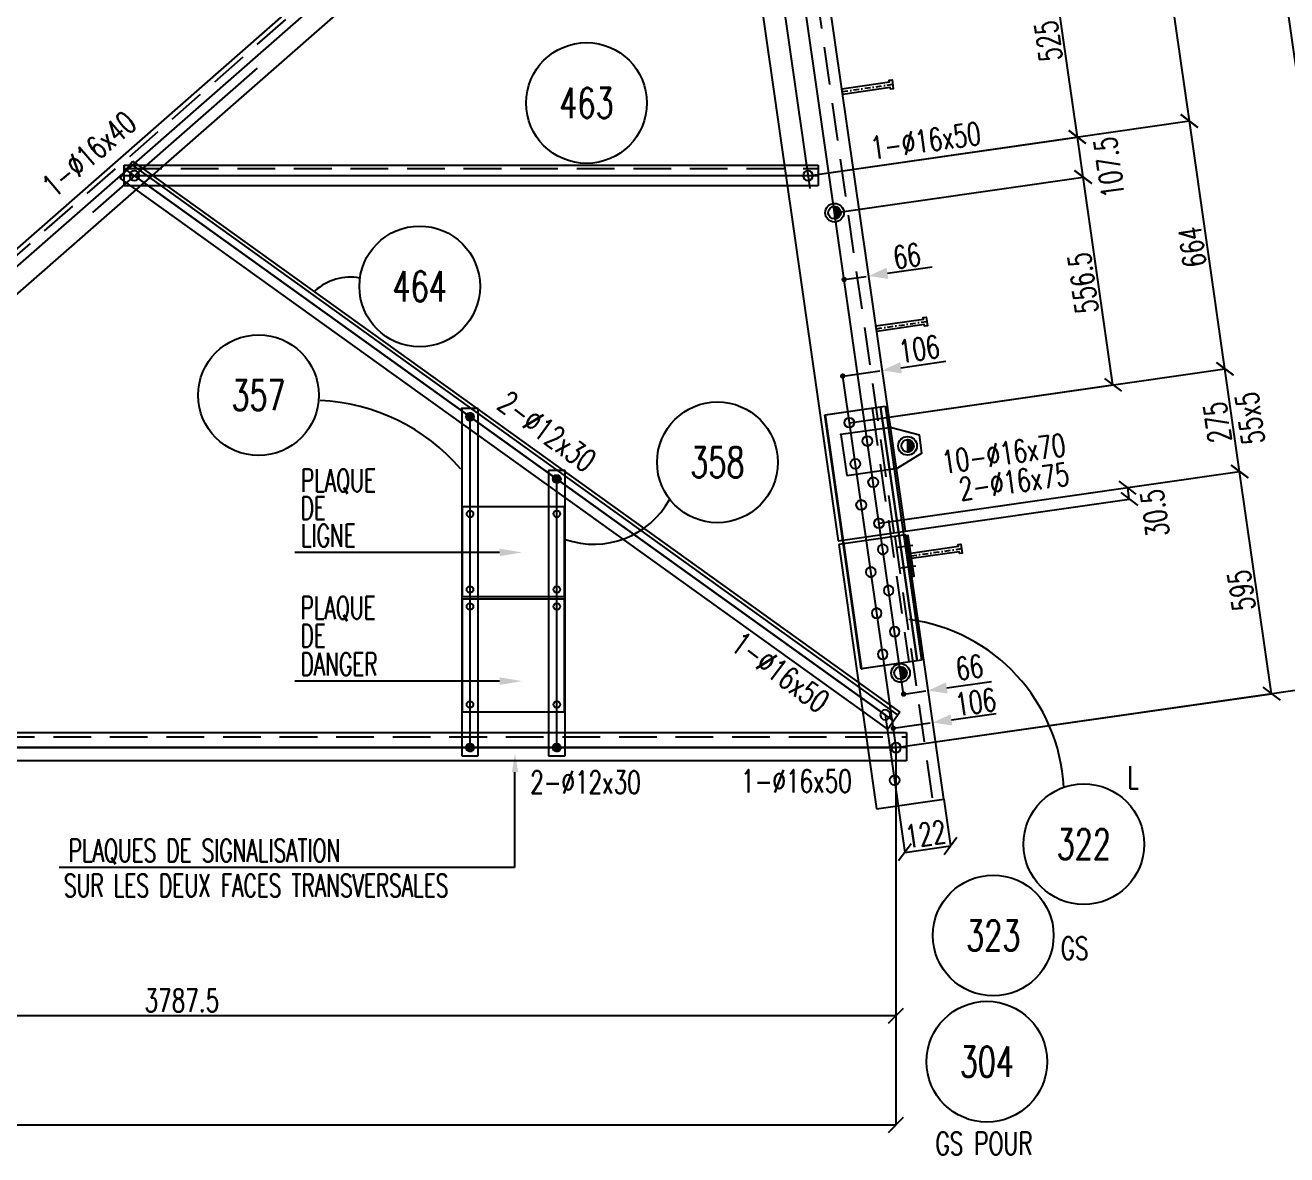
# Model space of a CAD drawing. Extents: x 142141 to 158361, y -163675 to -152195.
# Drawn here: x 151884 to 155230, y -161341 to -158348 of the extents above; entities that cross this region are included whole.
import ezdxf
from ezdxf.enums import TextEntityAlignment as Align

# ---------------------------------------------------------------- set-up
doc = ezdxf.new("R2010")
doc.units = 0
doc.header["$LTSCALE"] = 200
doc.header["$MEASUREMENT"] = 0
doc.linetypes.add('DASHDOT', pattern=[1, 0.5, -0.25, 0, -0.25])
doc.linetypes.add('DASHED', pattern=[0.75, 0.5, -0.25])
doc.layers.get('0').update_dxf_attribs({"linetype": 'CONTINUOUS'})
doc.layers.get('DEFPOINTS').update_dxf_attribs({"linetype": 'CONTINUOUS'})
for name, color, linetype in [('ASSI', 3, 'CONTINUOUS'), ('BOLLINI_1', 7, 'CONTINUOUS'), ('Echelon', 3, 'CONTINUOUS'), ('FORI', 2, 'CONTINUOUS'), ('LINEA_ANG', 2, 'CONTINUOUS'), ('LINEE_PIASTRA', 2, 'CONTINUOUS'), ('LINEE_PIASTRE', 2, 'CONTINUOUS'), ('LS', 7, 'CONTINUOUS'), ('MZ', 6, 'DASHDOT'), ('PIASTRE', 5, 'CONTINUOUS'), ('QT_MAL', 7, 'CONTINUOUS'), ('QT_MPR', 7, 'CONTINUOUS'), ('QT_MSP', 7, 'CONTINUOUS'), ('TESTI_A_P', 7, 'CONTINUOUS'), ('TRAT-Y', 7, 'DASHED')]:
    doc.layers.add(name, color=color, linetype=linetype)
doc.styles.add('QUOTE', font='ROMANS8.SHX', dxfattribs={"width": 0.7})
doc.styles.add('RQL', font='ROMANS8.SHX', dxfattribs={"width": 0.7})
doc.styles.add('RS', font='ROMANS8.shx', dxfattribs={"width": 0.7})
doc.styles.get("Standard").update_dxf_attribs({"font": 'ROMANS8.SHX', "width": 0.7})
doc.dimstyles.new('FRECCE1', dxfattribs={"dimtxt": 60, "dimasz": 6.6667, "dimexe": 0, "dimexo": 0, "dimgap": 1, "dimtad": 1, "dimzin": 0, "dimdsep": 46, "dimtxsty": 'RS', "dimblk1": 'QUOTP', "dimblk2": 'QUOTF', "dimsah": 1, "dimcen": 0, "dimclrd": 2, "dimclre": 2, "dimclrt": 7, "dimadec": 0, "dimazin": 0, "dimtfac": 1, "dimtix": 1, "dimtmove": 2, "dimatfit": 3, "dimldrblk": 'QUOTP', "dimfxl": 1, "dimtolj": 1, "dimtzin": 0, "dimarcsym": 0})
doc.dimstyles.new('TRATTO', dxfattribs={"dimscale": 0, "dimtxt": 60, "dimasz": 40, "dimexe": 0, "dimexo": 0, "dimgap": 10, "dimtad": 1, "dimrnd": 0.5, "dimdsep": 46, "dimtxsty": 'RS', "dimblk1": 'OBLIQUE', "dimblk2": 'OBLIQUE', "dimsah": 1, "dimcen": 0.09, "dimclrd": 2, "dimclre": 2, "dimclrt": 7, "dimadec": 0, "dimazin": 0, "dimtfac": 1, "dimtix": 1, "dimtmove": 2, "dimatfit": 3, "dimfxl": 1, "dimtolj": 1, "dimtzin": 0, "dimarcsym": 0})

# ---------------------------------------------------------------- blocks, each defined once
blk = doc.blocks.new('ASSE98')
blk.add_line((0, 0), (1, 0))
at = {"color": 7, "style": 'QUOTE', "width": 0.5, "flags": 1}
for tag, p in [('TI', (1.38308, 6.82731)), ('DI_S', (1.38308, 6.42178)), ('D_S', (1.38308, 6.02092)), ('E_S', (1.38308, 5.68065)), ('NFORI', (1.36454, 5.29792)), ('ALAR', (1.36349, 4.93246)), ('FAM', (1.3775, 4.54645)), ('ALA', (1.38308, 4.19257)), ('DISP2', (1.38308, 3.84971)), ('DISP1', (1.38308, 3.50686)), ('PINZAF', (1.38308, 3.164)), ('PINZAI', (1.38308, 2.82114)), ('TRP', (1.38308, 2.47829)), ('NP', (1.38308, 2.13543)), ('SV', (1.38308, 1.79257)), ('PESO', (1.38308, 1.44971)), ('QUA', (1.38308, 1.10686)), ('LUN', (1.38308, 0.764)), ('PROF', (1.38308, 0.42114)), ('POS', (1.38308, 0.07829))]:
    blk.add_attdef(tag, p, '', height=0.2, dxfattribs=at)
at = {"color": 7, "flags": 1}
for tag, p in [('LAV1', (3.07431, 6.82847)), ('LAV2', (3.07431, 6.49513)), ('LAV3', (3.07431, 6.1618)), ('LAV4', (3.07431, 5.82847)), ('LAV5', (3.07431, 5.49513)), ('LAV6', (3.07431, 5.1618)), ('LAV7', (3.07431, 4.82847)), ('LAV8', (3.07431, 4.49513)), ('LAV9', (3.07431, 4.1618)), ('LAV10', (3.07431, 3.82847))]:
    blk.add_attdef(tag, p, '', height=0.2, dxfattribs=at)
blk = doc.blocks.new('MRKR_98')
blk.add_point((0, 0))
at = {"color": 7, "style": 'QUOTE', "width": 0.5, "flags": 1}
for tag, p in [('TI', (3.73, 6.83)), ('AUX2', (3.71, 4.93)), ('NFORI', (3.72, 5.3)), ('DI_S', (3.73, 6.42)), ('D_S', (3.73, 6.02)), ('E_S', (3.73, 5.68)), ('AUX1', (3.73, 4.19)), ('FAM', (3.73, 4.55)), ('COMMESSA', (3.73, 3.85)), ('MD', (3.73, 3.51)), ('MP', (3.73, 3.16)), ('LARGHEZZA', (3.73, 2.82)), ('SPESSORE', (3.73, 2.48)), ('NP', (3.73, 2.14)), ('SV', (3.73, 1.79)), ('PESO', (3.73, 1.45)), ('QUA', (3.73, 1.11)), ('LUN', (3.73, 0.76)), ('PROF', (3.73, 0.42)), ('POS', (3.73, 0.08))]:
    blk.add_attdef(tag, p, '', height=0.2, dxfattribs=at)
at = {"color": 7, "flags": 1}
for tag, p in [('LAV1', (5.26, 6.88)), ('LAV2', (5.26, 6.55)), ('LAV3', (5.26, 6.21)), ('LAV4', (5.26, 5.88)), ('LAV5', (5.26, 5.55)), ('LAV6', (5.26, 5.21)), ('LAV7', (5.26, 4.88)), ('LAV8', (5.26, 4.55)), ('LAV9', (5.26, 4.21)), ('LAV10', (5.26, 3.88))]:
    blk.add_attdef(tag, p, '', height=0.2, dxfattribs=at)
blk = doc.blocks.new('P20')
at = {"color": 0}
for p, q in [((0, 0.98), (0.02, 1)), ((0, 0.94), (0.06, 1)), ((1, -0.01), (0, 0.99)), ((0, 0.89), (0.1, 0.99)), ((0, 0.85), (0.14, 0.99)), ((0, 0.8), (0.18, 0.98)), ((0, 0.76), (0.22, 0.98)), ((0, 0.71), (0.25, 0.97)), ((0, 0.67), (0.29, 0.96)), ((1, -0.05), (0, 0.95)), ((0, 0.62), (0.32, 0.95)), ((0, 0.58), (0.36, 0.93)), ((0, 0.53), (0.39, 0.92)), ((0, 0.49), (0.42, 0.91)), ((1, -0.09), (0, 0.9)), ((0, 0.44), (0.45, 0.89)), ((0, 0.4), (0.48, 0.88)), ((0.99, -0.13), (0, 0.86)), ((0, 0.35), (0.51, 0.86)), ((0, 0.31), (0.54, 0.84)), ((0, 0.26), (0.56, 0.83)), ((0.99, -0.17), (0, 0.81)), ((0, 0.22), (0.59, 0.81)), ((0, 0.17), (0.61, 0.79)), ((0.98, -0.21), (0, 0.77)), ((0, 0.13), (0.64, 0.77)), ((0, 0.08), (0.66, 0.75)), ((0, 0.04), (0.69, 0.73)), ((0.97, -0.25), (0, 0.72)), ((0, -0.01), (0.71, 0.7)), ((0.96, -0.28), (0, 0.68)), ((0, -0.05), (0.73, 0.68)), ((0, -0.1), (0.75, 0.66)), ((0.95, -0.32), (0, 0.63)), ((0, -0.14), (0.77, 0.63)), ((0, -0.19), (0.79, 0.61)), ((0.94, -0.35), (0, 0.59)), ((0, -0.23), (0.81, 0.58)), ((0, -0.28), (0.83, 0.56)), ((0.92, -0.38), (0, 0.54)), ((0, -0.32), (0.85, 0.53)), ((0.91, -0.41), (0, 0.5)), ((0, -0.36), (0.87, 0.5)), ((0, -0.41), (0.88, 0.47)), ((0.9, -0.44), (0, 0.45)), ((0, -0.45), (0.9, 0.44)), ((0.88, -0.47), (0, 0.41)), ((0, -0.5), (0.91, 0.41)), ((0, -0.54), (0.92, 0.38)), ((0.87, -0.5), (0, 0.36)), ((0, -0.59), (0.94, 0.35)), ((0.85, -0.53), (0, 0.32)), ((0, -0.63), (0.95, 0.31)), ((0, -0.68), (0.96, 0.28)), ((0.83, -0.56), (0, 0.27)), ((0, -0.72), (0.97, 0.25)), ((0.81, -0.58), (0, 0.23)), ((0, -0.77), (0.98, 0.21)), ((0.79, -0.61), (0, 0.18)), ((0, -0.81), (0.99, 0.17)), ((0.77, -0.63), (0, 0.14)), ((0, -0.86), (0.99, 0.13)), ((0.75, -0.66), (0, 0.09)), ((0, -0.9), (1, 0.09)), ((0.73, -0.68), (0, 0.05)), ((0, -0.95), (1, 0.05)), ((0.71, -0.7), (0, 0.01)), ((0, -0.99), (1, 0.01)), ((1, 0.04), (0.04, 1)), ((1, 0.09), (0.09, 1)), ((0.99, 0.14), (0.14, 0.99)), ((0.98, 0.19), (0.19, 0.98)), ((0.97, 0.25), (0.25, 0.97)), ((0.95, 0.31), (0.31, 0.95)), ((0.92, 0.38), (0.38, 0.92)), ((0.88, 0.47), (0.47, 0.88)), ((0.81, 0.59), (0.59, 0.81)), ((0.69, -0.73), (0, -0.04)), ((0.66, -0.75), (0, -0.08)), ((0.64, -0.77), (0, -0.13)), ((0.61, -0.79), (0, -0.17)), ((0.59, -0.81), (0, -0.22)), ((0.56, -0.83), (0, -0.26)), ((0.54, -0.84), (0, -0.31)), ((0.51, -0.86), (0, -0.35)), ((0.48, -0.88), (0, -0.4)), ((0.45, -0.89), (0, -0.44)), ((0.42, -0.91), (0, -0.49)), ((0.39, -0.92), (0, -0.53)), ((0.36, -0.93), (0, -0.58)), ((0.32, -0.95), (0, -0.62)), ((0.29, -0.96), (0, -0.67)), ((0.25, -0.97), (0, -0.71)), ((0.22, -0.98), (0, -0.76)), ((0.18, -0.98), (0, -0.8)), ((0.14, -0.99), (0, -0.85)), ((0.1, -0.99), (0, -0.89)), ((0.04, -1), (1, -0.04)), ((0.09, -1), (1, -0.09)), ((0.14, -0.99), (0.99, -0.14)), ((0.19, -0.98), (0.98, -0.19)), ((0.25, -0.97), (0.97, -0.25)), ((0.31, -0.95), (0.95, -0.31)), ((0.38, -0.92), (0.92, -0.38)), ((0.47, -0.88), (0.88, -0.47)), ((0.59, -0.81), (0.81, -0.59))]:
    blk.add_line(p, q, dxfattribs=at)
for radius in [1.5, 1]:
    blk.add_circle((0, 0), radius)
blk = doc.blocks.new('16')
blk.add_circle((0, 0), 1)
blk = doc.blocks.new('12')
at = {"color": 0}
for p, q in [((-1, 0.06), (-0.06, 1)), ((-1, 0.01), (-0.01, 1)), ((-1, -0.03), (0.03, 1)), ((-1, -0.07), (0.07, 1)), ((0.09, -1), (-1, 0.09)), ((0.05, -1), (-1, 0.05)), ((0, -1), (-1, 0)), ((-0.99, 0.16), (-0.16, 0.99)), ((-0.99, 0.11), (-0.11, 0.99)), ((-0.99, -0.11), (0.11, 0.99)), ((-0.99, -0.15), (0.15, 0.99)), ((0.17, -0.99), (-0.99, 0.17)), ((0.13, -0.99), (-0.99, 0.13)), ((-0.98, 0.22), (-0.22, 0.98)), ((-0.98, -0.19), (0.19, 0.98)), ((0.21, -0.98), (-0.98, 0.21)), ((-0.97, -0.23), (0.23, 0.97)), ((0.24, -0.97), (-0.97, 0.24)), ((-0.96, 0.28), (-0.28, 0.96)), ((-0.96, -0.27), (0.27, 0.96)), ((0.28, -0.96), (-0.96, 0.28)), ((-0.95, -0.3), (0.3, 0.95)), ((0.31, -0.95), (-0.95, 0.31)), ((-0.94, 0.34), (-0.34, 0.94)), ((-0.94, -0.33), (0.33, 0.94)), ((0.35, -0.94), (-0.94, 0.35)), ((-0.93, -0.37), (0.37, 0.93)), ((0.38, -0.93), (-0.93, 0.38)), ((-0.92, -0.4), (0.4, 0.92)), ((-0.91, 0.42), (-0.42, 0.91)), ((0.41, -0.91), (-0.91, 0.41)), ((-0.9, -0.43), (0.43, 0.9)), ((0.44, -0.9), (-0.9, 0.44)), ((-0.89, -0.46), (0.46, 0.89)), ((0.47, -0.88), (-0.88, 0.47)), ((-0.87, -0.49), (0.49, 0.87)), ((0.5, -0.87), (-0.87, 0.5)), ((-0.86, 0.52), (-0.52, 0.86)), ((-0.86, -0.52), (0.52, 0.86)), ((0.53, -0.85), (-0.85, 0.53)), ((-0.84, -0.54), (0.54, 0.84)), ((0.55, -0.83), (-0.83, 0.55)), ((-0.82, -0.57), (0.57, 0.82)), ((0.58, -0.81), (-0.81, 0.58)), ((-0.8, -0.6), (0.6, 0.8)), ((0.61, -0.79), (-0.79, 0.61)), ((-0.78, -0.62), (0.62, 0.78)), ((0.63, -0.78), (-0.78, 0.63)), ((-0.76, -0.65), (0.65, 0.76)), ((0.66, -0.75), (-0.75, 0.66)), ((-0.74, -0.67), (0.67, 0.74)), ((0.68, -0.73), (-0.73, 0.68)), ((-0.72, -0.69), (0.69, 0.72)), ((0.7, -0.71), (-0.71, 0.7)), ((-0.7, -0.72), (0.72, 0.7)), ((0.73, -0.69), (-0.69, 0.73)), ((0.75, -0.67), (-0.67, 0.75)), ((-0.67, -0.74), (0.74, 0.67)), ((-0.65, -0.76), (0.76, 0.65)), ((0.77, -0.64), (-0.64, 0.77)), ((-0.63, -0.78), (0.78, 0.63)), ((0.79, -0.62), (-0.62, 0.79)), ((-0.6, -0.8), (0.8, 0.6)), ((0.81, -0.59), (-0.59, 0.81)), ((-0.57, -0.82), (0.82, 0.57)), ((0.83, -0.56), (-0.56, 0.83)), ((-0.55, -0.84), (0.84, 0.55)), ((0.84, -0.54), (-0.54, 0.84)), ((-0.52, -0.85), (0.85, 0.52)), ((0.86, -0.51), (-0.51, 0.86)), ((-0.49, -0.87), (0.87, 0.49)), ((0.88, -0.48), (-0.48, 0.88)), ((-0.46, -0.89), (0.89, 0.46)), ((0.89, -0.45), (-0.45, 0.89)), ((-0.43, -0.9), (0.9, 0.43)), ((0.91, -0.42), (-0.42, 0.91)), ((-0.4, -0.92), (0.92, 0.4)), ((0.92, -0.39), (-0.39, 0.92)), ((-0.37, -0.93), (0.93, 0.37)), ((0.93, -0.36), (-0.36, 0.93)), ((-0.34, -0.94), (0.94, 0.34)), ((0.95, -0.33), (-0.33, 0.95)), ((-0.3, -0.95), (0.95, 0.3)), ((0.96, -0.29), (-0.29, 0.96)), ((-0.27, -0.96), (0.96, 0.27)), ((0.97, -0.26), (-0.26, 0.97)), ((-0.23, -0.97), (0.97, 0.23)), ((0.98, -0.22), (-0.22, 0.98)), ((-0.2, -0.98), (0.98, 0.2)), ((0.98, -0.18), (-0.18, 0.98)), ((-0.16, -0.99), (0.99, 0.16)), ((0.99, -0.14), (-0.14, 0.99)), ((-0.12, -0.99), (0.99, 0.12)), ((0.99, -0.1), (-0.1, 0.99)), ((-0.08, -1), (1, 0.08)), ((1, -0.06), (-0.06, 1)), ((-0.04, -1), (1, 0.04)), ((1, -0.02), (-0.02, 1)), ((1, 0.02), (0.02, 1)), ((1, 0.07), (0.07, 1)), ((0.99, 0.12), (0.12, 0.99)), ((0.98, 0.17), (0.17, 0.98)), ((0.97, 0.23), (0.23, 0.97)), ((0.96, 0.29), (0.29, 0.96)), ((0.93, 0.36), (0.36, 0.93)), ((0.9, 0.44), (0.44, 0.9)), ((0.84, 0.55), (0.55, 0.84)), ((-0.04, -1), (-1, -0.04)), ((-0.09, -1), (-1, -0.09)), ((-0.14, -0.99), (-0.99, -0.14)), ((-0.2, -0.98), (-0.98, -0.2)), ((-0.25, -0.97), (-0.97, -0.25)), ((-0.32, -0.95), (-0.95, -0.32)), ((-0.39, -0.92), (-0.92, -0.39)), ((-0.48, -0.88), (-0.88, -0.48)), ((-0.6, -0.8), (-0.8, -0.6)), ((0.01, -1), (1, -0.01)), ((0.05, -1), (1, -0.05)), ((0.1, -0.99), (0.99, -0.1)), ((0.15, -0.99), (0.99, -0.15)), ((0.21, -0.98), (0.98, -0.21)), ((0.27, -0.96), (0.96, -0.27)), ((0.33, -0.94), (0.94, -0.33)), ((0.41, -0.91), (0.91, -0.41)), ((0.5, -0.87), (0.87, -0.5)), ((0.66, -0.75), (0.75, -0.66))]:
    blk.add_line(p, q, dxfattribs=at)
blk.add_circle((0, 0), 1)
blk = doc.blocks.new('A$C6E393FD9')
at = {"layer": 'Echelon'}
blk.add_lwpolyline([(2.5, 0), (0, 19.8), (168.6, 41.4), (167.9, 47.2), (177.8, 48.5), (181.8, 17.1), (171.9, 15.8), (171.2, 21.6), (2.5, 0)], close=True, dxfattribs=at)
at = {"layer": 'MZ', "ltscale": 0.2}
blk.add_line((1.3, 9.9), (179.8, 32.8), dxfattribs=at)
blk = doc.blocks.new('xxx')
blk.add_circle((0, 0), 8)
at = {"color": 3, "style": 'RQL', "width": 0.7}
blk.add_attdef('POS', text='', height=4, dxfattribs=at).set_placement((0, 0), align=Align.MIDDLE)
at = {"style": 'RQL', "width": 0.7, "flags": 1}
for tag, p in [('POS1', (-0.39, -5.42)), ('TIPO', (-0.39, -8.66))]:
    blk.add_attdef(tag, p, '', height=2, dxfattribs=at)
blk = doc.blocks.new('_OBLIQUE')
at = {"color": 0, "linetype": 'ByBlock'}
blk.add_line((-0.5, -0.5), (0.5, 0.5), dxfattribs=at)
blk = doc.blocks.new('*D35')
at = {"layer": 'DEFPOINTS', "color": 0, "transparency": 16777216}
for p in [(150406.1, -160262.3), (154193.6, -160262.3), (154193.6, -160972.5)]:
    blk.add_point(p, dxfattribs=at)
at = {"layer": 'LS', "color": 2, "lineweight": -2, "transparency": 16777216}
for p, q in [((150406.1, -160262.3), (150406.1, -160972.5)), ((154193.6, -160262.3), (154193.6, -160972.5)), ((150406.1, -160972.5), (154193.6, -160972.5))]:
    blk.add_line(p, q, dxfattribs=at)
at = {"layer": 'LS', "color": 2, "lineweight": -2, "transparency": 16777216, "xscale": 40, "yscale": 40, "zscale": 40, "rotation": 180}
blk.add_blockref('_OBLIQUE', (150406.1, -160972.5), dxfattribs=at)
at = {"layer": 'LS', "color": 2, "lineweight": -2, "transparency": 16777216, "xscale": 40, "yscale": 40, "zscale": 40}
blk.add_blockref('_OBLIQUE', (154193.6, -160972.5), dxfattribs=at)
at = {"layer": 'LS', "color": 7, "transparency": 16777216, "insert": (152299.8, -160932.5), "char_height": 60, "attachment_point": 5, "style": 'RS'}
blk.add_mtext('\\A1;3787.5', dxfattribs=at)
blk = doc.blocks.new('bull')
at = {"style": 'RS', "width": 0.7, "flags": 1}
for tag, p in [('NN', (-12.25, 0)), ('DIAMETRO', (0, -4.86)), ('SERRAGGIO', (0, -9.71)), ('LUNGHEZZA', (0, -14.57)), ('NB', (0, -19.43)), ('TIPO', (0, -24.12)), ('EL', (-0.14, -29))]:
    blk.add_attdef(tag, p, '', height=3, dxfattribs=at)
at = {"style": 'RS', "width": 0.7}
blk.add_attdef('BULLONE', (0, 0), '', height=3, dxfattribs=at)
blk = doc.blocks.new('QUOTP')
at = {"layer": 'ASSI', "color": 2, "const_width": 1.07}
blk.add_lwpolyline([(-0.53, 0, 1), (0.53, 0, 1)], format="xyb", close=True, dxfattribs=at)
blk = doc.blocks.new('QUOTF')
at = {"layer": 'LS', "color": 2}
blk.add_line((7.5, 0), (25.5, 0), dxfattribs=at)
blk.add_solid([(7.5, 2.25), (0, 0), (7.5, -2.25)], dxfattribs=at)
blk = doc.blocks.new('*D38')
at = {"layer": 'DEFPOINTS', "color": 0, "transparency": 16777216}
for p in [(154279, -160111.2), (154279, -160111.2), (154213.7, -160120.6)]:
    blk.add_point(p, dxfattribs=at)
at = {"layer": 'QT_MAL', "color": 2, "lineweight": -2, "transparency": 16777216}
for p, q in [((154220.3, -160119.6), (154272.4, -160112.1)), ((154279, -160111.2), (154279, -160111.2)), ((154213.7, -160120.6), (154213.7, -160120.6))]:
    blk.add_line(p, q, dxfattribs=at)
at = {"layer": 'QT_MAL', "color": 2, "lineweight": -2, "transparency": 16777216, "xscale": 6.6667, "yscale": 6.6667, "zscale": 6.6667}
for name, p, rotation in [('QUOTF', (154279, -160111.2), 8.166156705679303), ('QUOTP', (154213.7, -160120.6), 188.1661567056793)]:
    blk.add_blockref(name, p, dxfattribs=dict(at, rotation=rotation))
at = {"layer": 'QT_MAL', "color": 7, "transparency": 16777216, "insert": (154388.4, -160049.7), "char_height": 60, "attachment_point": 5, "rotation": 8.1662, "style": 'RS'}
blk.add_mtext('\\A1;66', dxfattribs=at)
blk = doc.blocks.new('*D39')
at = {"layer": 'DEFPOINTS', "color": 0, "transparency": 16777216}
for p in [(154186.3, -160211), (154291.2, -160196), (154291.2, -160196)]:
    blk.add_point(p, dxfattribs=at)
at = {"layer": 'QT_MAL', "color": 2, "lineweight": -2, "transparency": 16777216}
blk.add_line((154192.9, -160210.1), (154284.6, -160196.9), dxfattribs=at)
at = {"layer": 'QT_MAL', "color": 2, "lineweight": -2, "transparency": 16777216, "xscale": 6.6667, "yscale": 6.6667, "zscale": 6.6667}
for name, p, rotation in [('QUOTF', (154291.2, -160196), 8.166156705679303), ('QUOTP', (154186.3, -160211), 188.1661567056793)]:
    blk.add_blockref(name, p, dxfattribs=dict(at, rotation=rotation))
at = {"layer": 'QT_MAL', "color": 7, "transparency": 16777216, "insert": (154404.9, -160141.7), "char_height": 60, "attachment_point": 5, "rotation": 8.1662, "style": 'RS'}
blk.add_mtext('\\A1;106', dxfattribs=at)
blk = doc.blocks.new('*D42')
at = {"layer": 'DEFPOINTS', "color": 0, "transparency": 16777216}
for p in [(143139.1, -160972.5), (154193.6, -160972.5), (154193.6, -161262.2)]:
    blk.add_point(p, dxfattribs=at)
at = {"layer": 'LS', "color": 2, "lineweight": -2, "transparency": 16777216}
for p, q in [((143139.1, -160972.5), (143139.1, -161262.2)), ((154193.6, -160972.5), (154193.6, -161262.2)), ((143139.1, -161262.2), (154193.6, -161262.2))]:
    blk.add_line(p, q, dxfattribs=at)
at = {"layer": 'LS', "color": 2, "lineweight": -2, "transparency": 16777216, "xscale": 40, "yscale": 40, "zscale": 40, "rotation": 180}
blk.add_blockref('_OBLIQUE', (143139.1, -161262.2), dxfattribs=at)
at = {"layer": 'LS', "color": 2, "lineweight": -2, "transparency": 16777216, "xscale": 40, "yscale": 40, "zscale": 40}
blk.add_blockref('_OBLIQUE', (154193.6, -161262.2), dxfattribs=at)
at = {"layer": 'LS', "color": 7, "transparency": 16777216, "insert": (148666.4, -161222.2), "char_height": 60, "attachment_point": 5, "style": 'RS'}
blk.add_mtext('\\A1;11055', dxfattribs=at)
blk = doc.blocks.new('*D56')
at = {"layer": 'DEFPOINTS', "color": 0, "transparency": 16777216}
for p in [(154189.9, -160348.7), (154320.4, -160399.1), (154338.1, -160522.6)]:
    blk.add_point(p, dxfattribs=at)
at = {"layer": 'LS', "color": 2, "lineweight": -2, "transparency": 16777216}
for p, q in [((154189.9, -160348.7), (154217.3, -160540)), ((154320.4, -160399.1), (154338.1, -160522.6)), ((154217.3, -160540), (154338.1, -160522.6))]:
    blk.add_line(p, q, dxfattribs=at)
at = {"layer": 'LS', "color": 2, "lineweight": -2, "transparency": 16777216, "xscale": 40, "yscale": 40, "zscale": 40}
for p, rotation in [((154338.1, -160522.6), 8.166156704999986), ((154217.3, -160540), 188.166156705)]:
    blk.add_blockref('_OBLIQUE', p, dxfattribs=dict(at, rotation=rotation))
at = {"layer": 'LS', "color": 7, "transparency": 16777216, "insert": (154272, -160491.7), "char_height": 60, "attachment_point": 5, "rotation": 8.1662, "style": 'RS'}
blk.add_mtext('\\A1;122', dxfattribs=at)
blk = doc.blocks.new('*D57')
at = {"layer": 'DEFPOINTS', "color": 0, "transparency": 16777216}
for p in [(154056, -159021.7), (154121.4, -159012.3), (154121.4, -159012.3)]:
    blk.add_point(p, dxfattribs=at)
at = {"layer": 'QT_MAL', "color": 2, "lineweight": -2, "transparency": 16777216}
for p, q in [((154056, -159021.7), (154056, -159021.7)), ((154062.6, -159020.7), (154114.8, -159013.3)), ((154121.4, -159012.3), (154121.4, -159012.3))]:
    blk.add_line(p, q, dxfattribs=at)
at = {"layer": 'QT_MAL', "color": 2, "lineweight": -2, "transparency": 16777216, "xscale": 6.6667, "yscale": 6.6667, "zscale": 6.6667}
for name, p, rotation in [('QUOTF', (154121.4, -159012.3), 8.166139302353782), ('QUOTP', (154056, -159021.7), 188.1661393023538)]:
    blk.add_blockref(name, p, dxfattribs=dict(at, rotation=rotation))
at = {"layer": 'QT_MAL', "color": 7, "transparency": 16777216, "insert": (154222.6, -158959.3), "char_height": 60, "attachment_point": 5, "rotation": 8.1661, "style": 'RS'}
blk.add_mtext('\\A1;66', dxfattribs=at)
blk = doc.blocks.new('*D58')
at = {"layer": 'DEFPOINTS', "color": 0, "transparency": 16777216}
for p in [(154157.3, -159262.6), (154157.3, -159262.6), (154052.3, -159277.6)]:
    blk.add_point(p, dxfattribs=at)
at = {"layer": 'QT_MAL', "color": 2, "lineweight": -2, "transparency": 16777216}
blk.add_line((154058.9, -159276.7), (154150.7, -159263.5), dxfattribs=at)
at = {"layer": 'QT_MAL', "color": 2, "lineweight": -2, "transparency": 16777216, "xscale": 6.6667, "yscale": 6.6667, "zscale": 6.6667}
for name, p, rotation in [('QUOTF', (154157.3, -159262.6), 8.166139302353782), ('QUOTP', (154052.3, -159277.6), 188.1661393023538)]:
    blk.add_blockref(name, p, dxfattribs=dict(at, rotation=rotation))
at = {"layer": 'QT_MAL', "color": 7, "transparency": 16777216, "insert": (154255, -159205.9), "char_height": 60, "attachment_point": 5, "rotation": 8.1661, "style": 'RS'}
blk.add_mtext('\\A1;106', dxfattribs=at)
blk = doc.blocks.new('*D67')
at = {"layer": 'DEFPOINTS', "color": 0, "transparency": 16777216}
for p in [(154616.4, -154014), (153323.6, -154199.5), (154193.6, -160262.3)]:
    blk.add_point(p, dxfattribs=at)
at = {"layer": 'QT_MPR', "color": 2, "lineweight": -2, "transparency": 16777216}
for p, q in [((153323.6, -154199.5), (154616.4, -154014)), ((155486.4, -160076.8), (154616.4, -154014)), ((154193.6, -160262.3), (155486.4, -160076.8))]:
    blk.add_line(p, q, dxfattribs=at)
at = {"layer": 'QT_MPR', "color": 2, "lineweight": -2, "transparency": 16777216, "xscale": 40, "yscale": 40, "zscale": 40}
for p, rotation in [((154616.4, -154014), 98.1661393023538), ((155486.4, -160076.8), 278.1661393023538)]:
    blk.add_blockref('_OBLIQUE', p, dxfattribs=dict(at, rotation=rotation))
at = {"layer": 'QT_MPR', "color": 7, "transparency": 16777216, "insert": (155011.8, -157051.1), "char_height": 60, "attachment_point": 5, "rotation": 98.1661, "style": 'RS'}
blk.add_mtext('\\A1;6125', dxfattribs=at)
blk = doc.blocks.new('*D69')
at = {"layer": 'DEFPOINTS', "color": 0, "transparency": 16777216}
for p in [(155104.9, -159530.6), (154148.7, -159667.8), (154193.6, -160262.3)]:
    blk.add_point(p, dxfattribs=at)
at = {"layer": 'QT_MPR', "color": 2, "lineweight": -2, "transparency": 16777216}
for p, q in [((154148.7, -159667.8), (155104.9, -159530.6)), ((155189.4, -160119.4), (155104.9, -159530.6)), ((154193.6, -160262.3), (155189.4, -160119.4))]:
    blk.add_line(p, q, dxfattribs=at)
at = {"layer": 'QT_MPR', "color": 2, "lineweight": -2, "transparency": 16777216, "xscale": 40, "yscale": 40, "zscale": 40}
for p, rotation in [((155104.9, -159530.6), 98.1661393023538), ((155189.4, -160119.4), 278.1661393023538)]:
    blk.add_blockref('_OBLIQUE', p, dxfattribs=dict(at, rotation=rotation))
at = {"layer": 'QT_MPR', "color": 7, "transparency": 16777216, "insert": (155109.8, -159845.8), "char_height": 60, "attachment_point": 5, "rotation": 98.1661, "style": 'RS'}
blk.add_mtext('\\A1;595', dxfattribs=at)
blk = doc.blocks.new('*D70')
at = {"layer": 'DEFPOINTS', "color": 0, "transparency": 16777216}
for p in [(154808, -159573.2), (154148.7, -159667.8), (154218.4, -159688.7)]:
    blk.add_point(p, dxfattribs=at)
at = {"layer": 'QT_MPR', "color": 2, "lineweight": -2, "transparency": 16777216}
for p, q in [((154148.7, -159667.8), (154808, -159573.2)), ((154812.3, -159603.4), (154808, -159573.2)), ((154218.4, -159688.7), (154812.3, -159603.4))]:
    blk.add_line(p, q, dxfattribs=at)
at = {"layer": 'QT_MPR', "color": 2, "lineweight": -2, "transparency": 16777216, "xscale": 40, "yscale": 40, "zscale": 40}
for p, rotation in [((154808, -159573.2), 98.1661393023538), ((154812.3, -159603.4), 278.1661393023538)]:
    blk.add_blockref('_OBLIQUE', p, dxfattribs=dict(at, rotation=rotation))
at = {"layer": 'QT_MPR', "color": 7, "transparency": 16777216, "insert": (154880.1, -159640.9), "char_height": 60, "attachment_point": 5, "rotation": 98.1661, "style": 'RS'}
blk.add_mtext('\\A1;30.5', dxfattribs=at)
blk = doc.blocks.new('*D71')
at = {"layer": 'DEFPOINTS', "color": 0, "transparency": 16777216}
for p in [(155065.9, -159258.4), (154070.1, -159401.3), (154148.7, -159667.8)]:
    blk.add_point(p, dxfattribs=at)
at = {"layer": 'QT_MPR', "color": 2, "lineweight": -2, "transparency": 16777216}
for p, q in [((154070.1, -159401.3), (155065.9, -159258.4)), ((155104.9, -159530.6), (155065.9, -159258.4)), ((154148.7, -159667.8), (155104.9, -159530.6))]:
    blk.add_line(p, q, dxfattribs=at)
at = {"layer": 'QT_MPR', "color": 2, "lineweight": -2, "transparency": 16777216, "xscale": 40, "yscale": 40, "zscale": 40}
for p, rotation in [((155065.9, -159258.4), 98.1661393023538), ((155104.9, -159530.6), 278.1661393023538)]:
    blk.add_blockref('_OBLIQUE', p, dxfattribs=dict(at, rotation=rotation))
at = {"layer": 'QT_MPR', "color": 7, "transparency": 16777216, "insert": (155132.5, -159389.6), "char_height": 60, "attachment_point": 5, "rotation": 98.1661, "style": 'RS'}
blk.add_mtext('\\A1;55x5', dxfattribs=at)
blk = doc.blocks.new('*D72')
at = {"layer": 'DEFPOINTS', "color": 0, "transparency": 16777216}
for p in [(155065.9, -159258.4), (154070.1, -159401.3), (154148.7, -159667.8)]:
    blk.add_point(p, dxfattribs=at)
at = {"layer": 'QT_MPR', "color": 2, "lineweight": -2, "transparency": 16777216}
for p, q in [((154070.1, -159401.3), (155065.9, -159258.4)), ((155104.9, -159530.6), (155065.9, -159258.4)), ((154148.7, -159667.8), (155104.9, -159530.6))]:
    blk.add_line(p, q, dxfattribs=at)
at = {"layer": 'QT_MPR', "color": 2, "lineweight": -2, "transparency": 16777216, "xscale": 40, "yscale": 40, "zscale": 40}
for p, rotation in [((155065.9, -159258.4), 98.1661393023538), ((155104.9, -159530.6), 278.1661393023538)]:
    blk.add_blockref('_OBLIQUE', p, dxfattribs=dict(at, rotation=rotation))
at = {"layer": 'QT_MPR', "color": 7, "transparency": 16777216, "insert": (155045.8, -159400.2), "char_height": 60, "attachment_point": 5, "rotation": 98.1661, "style": 'RS'}
blk.add_mtext('\\A1;275', dxfattribs=at)
blk = doc.blocks.new('*D73')
at = {"layer": 'DEFPOINTS', "color": 0, "transparency": 16777216}
for p in [(154971.6, -158601.4), (153960, -158746.6), (154070.1, -159401.3)]:
    blk.add_point(p, dxfattribs=at)
at = {"layer": 'QT_MPR', "color": 2, "lineweight": -2, "transparency": 16777216}
for p, q in [((153960, -158746.6), (154971.6, -158601.4)), ((155065.9, -159258.4), (154971.6, -158601.4)), ((154070.1, -159401.3), (155065.9, -159258.4))]:
    blk.add_line(p, q, dxfattribs=at)
at = {"layer": 'QT_MPR', "color": 2, "lineweight": -2, "transparency": 16777216, "xscale": 40, "yscale": 40, "zscale": 40}
for p, rotation in [((154971.6, -158601.4), 98.1661393023538), ((155065.9, -159258.4), 278.1661393023538)]:
    blk.add_blockref('_OBLIQUE', p, dxfattribs=dict(at, rotation=rotation))
at = {"layer": 'QT_MPR', "color": 7, "transparency": 16777216, "insert": (154979.2, -158935.6), "char_height": 60, "attachment_point": 5, "rotation": 98.1661, "style": 'RS'}
blk.add_mtext('\\A1;664', dxfattribs=at)
blk = doc.blocks.new('*D74')
at = {"layer": 'DEFPOINTS', "color": 0, "transparency": 16777216}
for p in [(154767.9, -157182), (153756.3, -157327.2), (153960, -158746.6)]:
    blk.add_point(p, dxfattribs=at)
at = {"layer": 'QT_MPR', "color": 2, "lineweight": -2, "transparency": 16777216}
for p, q in [((153756.3, -157327.2), (154767.9, -157182)), ((154971.6, -158601.4), (154767.9, -157182)), ((153960, -158746.6), (154971.6, -158601.4))]:
    blk.add_line(p, q, dxfattribs=at)
at = {"layer": 'QT_MPR', "color": 2, "lineweight": -2, "transparency": 16777216, "xscale": 40, "yscale": 40, "zscale": 40}
for p, rotation in [((154767.9, -157182), 98.1661393023538), ((154971.6, -158601.4), 278.1661393023538)]:
    blk.add_blockref('_OBLIQUE', p, dxfattribs=dict(at, rotation=rotation))
at = {"layer": 'QT_MPR', "color": 7, "transparency": 16777216, "insert": (154830.2, -157897.4), "char_height": 60, "attachment_point": 5, "rotation": 98.1661, "style": 'RS'}
blk.add_mtext('\\A1;1433.5', dxfattribs=at)
blk = doc.blocks.new('*D86')
at = {"layer": 'DEFPOINTS', "color": 0, "transparency": 16777216}
for p in [(154689.9, -158750), (154030.6, -158844.6), (154070.1, -159401.3)]:
    blk.add_point(p, dxfattribs=at)
at = {"layer": 'QT_MSP', "color": 2, "lineweight": -2, "transparency": 16777216}
for p, q in [((154030.6, -158844.6), (154689.9, -158750)), ((154768.9, -159301), (154689.9, -158750)), ((154070.1, -159401.3), (154768.9, -159301))]:
    blk.add_line(p, q, dxfattribs=at)
at = {"layer": 'QT_MSP', "color": 2, "lineweight": -2, "transparency": 16777216, "xscale": 40, "yscale": 40, "zscale": 40}
for p, rotation in [((154689.9, -158750), 98.1661393023538), ((154768.9, -159301), 278.1661393023538)]:
    blk.add_blockref('_OBLIQUE', p, dxfattribs=dict(at, rotation=rotation))
at = {"layer": 'QT_MSP', "color": 7, "transparency": 16777216, "insert": (154689.8, -159031.2), "char_height": 60, "attachment_point": 5, "rotation": 98.1661, "style": 'RS'}
blk.add_mtext('\\A1;556.5', dxfattribs=at)
blk = doc.blocks.new('*D87')
at = {"layer": 'DEFPOINTS', "color": 0, "transparency": 16777216}
for p in [(154674.7, -158644), (153960, -158746.6), (154030.6, -158844.6)]:
    blk.add_point(p, dxfattribs=at)
at = {"layer": 'QT_MSP', "color": 2, "lineweight": -2, "transparency": 16777216}
for p, q in [((153960, -158746.6), (154674.7, -158644)), ((154689.9, -158750), (154674.7, -158644)), ((154030.6, -158844.6), (154689.9, -158750))]:
    blk.add_line(p, q, dxfattribs=at)
at = {"layer": 'QT_MSP', "color": 2, "lineweight": -2, "transparency": 16777216, "xscale": 40, "yscale": 40, "zscale": 40}
for p, rotation in [((154674.7, -158644), 98.1661393023538), ((154689.9, -158750), 278.1661393023538)]:
    blk.add_blockref('_OBLIQUE', p, dxfattribs=dict(at, rotation=rotation))
at = {"layer": 'QT_MSP', "color": 7, "transparency": 16777216, "insert": (154758.9, -158724.6), "char_height": 60, "attachment_point": 5, "rotation": 98.1661, "style": 'RS'}
blk.add_mtext('\\A1;107.5', dxfattribs=at)
blk = doc.blocks.new('*D88')
at = {"layer": 'DEFPOINTS', "color": 0, "transparency": 16777216}
for p in [(154600, -158124), (153940.8, -158218.6), (153960, -158746.6)]:
    blk.add_point(p, dxfattribs=at)
at = {"layer": 'QT_MSP', "color": 2, "lineweight": -2, "transparency": 16777216}
for p, q in [((153940.8, -158218.6), (154600, -158124)), ((154674.7, -158644), (154600, -158124)), ((153960, -158746.6), (154674.7, -158644))]:
    blk.add_line(p, q, dxfattribs=at)
at = {"layer": 'QT_MSP', "color": 2, "lineweight": -2, "transparency": 16777216, "xscale": 40, "yscale": 40, "zscale": 40}
for p, rotation in [((154600, -158124), 98.1661393023538), ((154674.7, -158644), 278.1661393023538)]:
    blk.add_blockref('_OBLIQUE', p, dxfattribs=dict(at, rotation=rotation))
at = {"layer": 'QT_MSP', "color": 7, "transparency": 16777216, "insert": (154597.8, -158389.7), "char_height": 60, "attachment_point": 5, "rotation": 98.1661, "style": 'RS'}
blk.add_mtext('\\A1;525', dxfattribs=at)

msp = doc.modelspace()

# ---------------------------------------------------------------- linework, layer by layer
at = {"layer": 'LINEA_ANG'}
for p, q in [((154218.412, -159688.658), (153349.813, -153635.662)), ((153171.638, -153661.23), (154040.237, -159714.226)), ((150460.462, -160168.083), (153753.49, -157283.148)), ((153812.796, -157350.844), (150552.112, -160207.444)), ((152136.402, -158752.788), (152168.471, -158708.105)), ((152147.08, -158773.596), (152147.08, -158718.596)), ((152147.08, -158718.596), (153987.08, -158718.596)), ((152163.223, -158715.417), (154198.346, -160175.999)), ((152168.471, -158708.105), (154203.594, -160168.687)), ((153987.08, -158718.596), (153987.08, -158773.596)), ((154171.525, -160213.37), (152136.402, -158752.788)), ((153987.08, -158773.596), (152147.08, -158773.596)), ((154004.455, -159380.374), (154152.934, -159359.067)), ((154152.934, -159359.067), (154249.524, -160032.173)), ((154101.045, -160053.479), (154004.455, -159380.374)), ((154040.237, -159714.226), (154218.412, -159688.658)), ((154219.798, -159698.31), (154041.623, -159723.878)), ((154320.365, -160399.131), (154219.798, -159698.31)), ((154041.623, -159723.878), (154142.191, -160424.699)), ((154249.524, -160032.173), (154101.045, -160053.479)), ((154203.594, -160168.687), (154171.525, -160213.37)), ((150309.052, -160222.282), (154221.052, -160222.282)), ((154221.052, -160222.282), (154221.052, -160297.282)), ((154221.052, -160297.282), (150309.052, -160297.282)), ((154142.191, -160424.699), (154320.365, -160399.131))]:
    msp.add_line(p, q, dxfattribs=at)
at = {"layer": 'LINEE_PIASTRA'}
for p, q in [((154181.959, -159413.497), (154255.51, -159433.249)), ((154262.471, -159481.752), (154197.442, -159521.391))]:
    msp.add_line(p, q, dxfattribs=at)
at = {"layer": 'LINEE_PIASTRE'}
for p, q in [((153085.926, -159363.254), (153041.926, -159363.254)), ((153041.926, -159363.254), (153041.926, -160284.254)), ((153085.926, -160284.254), (153085.926, -159363.254)), ((154006.435, -159380.094), (154164.813, -159357.367)), ((154164.813, -159357.367), (154261.403, -160030.472)), ((154103.025, -160053.2), (154006.435, -159380.094)), ((154181.959, -159413.497), (154047.338, -159432.814)), ((154047.338, -159432.814), (154062.821, -159540.709)), ((154262.471, -159481.752), (154255.51, -159433.249)), ((153315.926, -159528.268), (153271.926, -159528.268)), ((153271.926, -159528.268), (153271.926, -160284.309)), ((153315.926, -160284.309), (153315.926, -159528.268)), ((154062.821, -159540.709), (154197.442, -159521.391)), ((154261.403, -160030.472), (154103.025, -160053.2)), ((153041.926, -160284.254), (153085.926, -160284.254)), ((153271.926, -160284.309), (153315.926, -160284.309))]:
    msp.add_line(p, q, dxfattribs=at)
at = {"layer": 'LS', "color": 6}
for p, q in [((153294.312, -154107.772), (153964.826, -158780.378)), ((154213.714, -160120.557), (153940.789, -158218.626)), ((152499.695, -158461.333), (152063.123, -158843.802)), ((153959.978, -158746.596), (152174.08, -158746.596)), ((152174.08, -158746.596), (154165.02, -160175.468)), ((154193.642, -160262.282), (154052.391, -159277.952)), ((153063.926, -160262.282), (153063.926, -159385.226)), ((153293.926, -160262.282), (153293.926, -159550.294)), ((154198.581, -159731.368), (154238.028, -159725.707)), ((154206.393, -159785.81), (154245.84, -159780.149)), ((154165.02, -160175.468), (154189.878, -160348.693)), ((153181.81, -160327.607), (153181.81, -160579.881)), ((153181.81, -160579.881), (151974.734, -160579.881))]:
    msp.add_line(p, q, dxfattribs=at)
at = {"layer": 'LS', "color": 1}
msp.add_line((150406.052, -160262.282), (154193.642, -160262.282), dxfattribs=at)
at = {"layer": 'LS', "color": 6}
for points in [[(153043.926, -159623.128), (153313.926, -159623.128), (153313.926, -159863.128), (153043.926, -159863.128)], [(153043.926, -159868.128), (153313.926, -159868.128), (153313.926, -160168.128), (153043.926, -160168.128)]]:
    msp.add_lwpolyline(points, close=True, dxfattribs=at)
at = {"layer": 'LS', "color": 2}
msp.add_lwpolyline([(154220.183, -159700.991), (154235.666, -159808.886), (154241.605, -159808.034), (154226.122, -159700.139)], close=True, dxfattribs=at)
at = {"layer": 'LS', "color": 6}
for points in [[(153142.289, -159744.974), (152599.47, -159744.974)], [(153142.289, -160086.088), (152599.47, -160086.088)], [(153181.81, -160469.206), (153181.81, -160579.881)]]:
    msp.add_lwpolyline(points, dxfattribs=at)
at = {"layer": 'LS', "color": 7}
for centre in [(153063.926, -159643.128), (153293.926, -159643.128), (153063.926, -159843.128), (153293.926, -159843.128), (153063.926, -159888.128), (153293.926, -159888.128), (153063.926, -160148.128), (153293.926, -160148.128)]:
    msp.add_circle(centre, 8.75, dxfattribs=at)
at = {"layer": 'LS', "color": 6}
for centre, radius, start, end in [((152747.431, -159158.489), 142.929, 80.098149, 131.575286), ((152645.436, -159859.475), 517.195, 40.396374, 87.671344), ((153392.456, -159494.378), 229.007, 250.655614, 331.383886), ((154166.129, -160391.543), 472.83, 2.926007, 82.504994)]:
    msp.add_arc(centre, radius, start, end, dxfattribs=at)
for points in [[(153142.289, -159734.974), (153202.289, -159744.974), (153142.289, -159754.974)], [(153142.289, -160076.088), (153202.289, -160086.088), (153142.289, -160096.088)], [(153175.044, -160327.551), (153183.378, -160277.551), (153191.711, -160327.551)]]:
    msp.add_solid(points, dxfattribs=at)
at = {"layer": 'TRAT-Y'}
for p, q in [((154188.716, -159692.919), (153320.117, -153639.923)), ((150469.029, -160177.861), (153762.056, -157292.926)), ((152147.08, -158727.596), (153987.08, -158727.596)), ((154130.662, -159362.263), (154227.252, -160035.368)), ((154190.102, -159702.572), (154290.67, -160403.393)), ((150309.052, -160233.782), (154221.052, -160233.782))]:
    msp.add_line(p, q, dxfattribs=at)

# ---------------------------------------------------------------- block references
at = {"layer": 'ASSI'}
for p, xscale, rotation in [((154218.412, -159688.658), 6115, 98.1661393023538), ((153776.554, -157309.474), 4378, 221.2207510437186), ((154187.268, -160191.435), 2505, 144.333479745223), ((153987.08, -158746.596), 1840, 180), ((154320.365, -160399.131), 708, 98.16615670567933)]:
    msp.add_blockref('ASSE98', p, dxfattribs=dict(at, xscale=xscale, rotation=rotation))
for p, xscale, zscale, rotation in [((154249.524, -160032.173), 679.9999999999998, 679.9999999999998, 98.16613930235575), ((154221.052, -160262.282), 3912, 3912, 180.0000000000007)]:
    msp.add_blockref('ASSE98', p, dxfattribs=dict(at, xscale=xscale, zscale=zscale, rotation=rotation))
at = {"layer": 'BOLLINI_1', "xscale": 20, "yscale": 20, "zscale": 20}
for p, values in [((153372.888, -158553.802), {'POS': '463'}), ((152930.536, -159039.923), {'POS': '464'}), ((152503.144, -159328.216), {'POS': '357'}), ((153720.051, -159506.17), {'POS': '358'}), ((154691.561, -160518.297), {'POS': '322'}), ((154451.473, -160760.263), {'POS': '323'}), ((154434.576, -161094.808), {'POS': '304'})]:
    msp.add_blockref('xxx', p, dxfattribs=at).add_auto_attribs(values)
at = {"layer": 'FORI'}
for name, p, xscale, yscale, zscale, rotation in [('16', (152174.08, -158746.596), -13, 13, 13, 359.4892532489999), ('16', (154070.087, -159401.263), 13, 13, 13, 180.0000000000001), ('16', (154117.494, -159450.024), 13, 13, 13, 180), ('16', (154085.712, -159510.148), 13, 13, 13, 180), ('16', (154133.119, -159558.908), 13, 13, 13, 180.0000000000001), ('16', (154101.337, -159619.032), 13, 13, 13, 180.0000000000001), ('16', (154148.744, -159667.793), 13, 13, 13, 180.0000000000001), ('16', (154158.688, -159737.092), -13, 13, 13, 16.33227860469727), ('16', (154126.906, -159797.216), -13, 13, 13, 16.33227860469727), ('16', (154174.313, -159845.977), -13, 13, 13, 16.33227860469727), ('16', (154142.531, -159906.101), -13, 13, 13, 16.33227860469727), ('16', (154189.938, -159954.861), -13, 13, 13, 16.33227860469727), ('16', (154158.156, -160014.986), -13, 13, 13, 16.33227860469727), ('P20', (154205.68, -160064.568), 16.5, 16.5, 16.5, 7.543052222774154), ('16', (154165.02, -160175.468), -13, 13, 13, 359.4892532489999), ('16', (154189.878, -160348.693), 13, 13, 13, 359.7662477970002)]:
    msp.add_blockref(name, p, dxfattribs=dict(at, xscale=xscale, yscale=yscale, zscale=zscale, rotation=rotation))
for name, p, xscale, yscale, zscale in [('16', (153959.978, -158746.596), -13, 13, 13), ('P20', (154030.621, -158844.639), 16.5, 16.5, 16.5), ('12', (153063.926, -159385.226), 10.5, 10.5, 10.5), ('P20', (154224.345, -159462.472), 16.5, 16.5, 16.5), ('12', (153293.926, -159550.294), 10.5, 10.5, 10.5), ('12', (153063.926, -160262.282), 10.5, 10.5, 10.5), ('12', (153293.926, -160262.282), 10.5, 10.5, 10.5), ('16', (154193.642, -160262.282), -13, 13, 13)]:
    msp.add_blockref(name, p, dxfattribs=dict(at, xscale=xscale, yscale=yscale, zscale=zscale))
at = {"layer": 'LS', "xscale": 0.7500000000000001, "yscale": 0.7500000000000001, "zscale": 0.7500000000000001, "rotation": 0.8689299996759822}
for p in [(154050.367, -158530.911), (154140.565, -159159.472), (154233.024, -159761.539)]:
    msp.add_blockref('A$C6E393FD9', p, dxfattribs=at)
at = {"layer": 'LS', "color": 7, "xscale": 20, "yscale": 20, "zscale": 20}
for p, rotation, values in [((151961.816, -158807.212), 40.58061041785485, {'BULLONE': '1-%%c16x40                '}), ((154131.117, -158703.772), 8.002301160611712, {'BULLONE': '1-%%c16x50                '}), ((153132.44, -159361.333), 323.5558194742885, {'BULLONE': '2-%%c12x30                '}), ((154320.536, -159536.516), 8.34732074083666, {'BULLONE': '10-%%c16x70             '}), ((154365.655, -159607.716), 8.166139302351567, {'BULLONE': '2-%%c16x75                '})]:
    msp.add_blockref('bull', p, dxfattribs=dict(at, rotation=rotation)).add_auto_attribs(values)
at = {"layer": 'LS', "color": 7}
ref = msp.add_blockref('bull', (153997.7, -160181.202), dxfattribs=dict(at, xscale=-20, yscale=20, zscale=20, rotation=323.6613178634785))
ref.add_attrib('BULLONE', '1-%%c16x50                ', (153751.208, -159999.879), dxfattribs={"layer": '0', "height": 60, "rotation": 323.661318, "style": 'RS', "width": 0.7})
at = {"layer": 'LS', "color": 7, "xscale": 20, "yscale": 20, "zscale": 20}
msp.add_blockref('bull', (153223.517, -160384.265), dxfattribs=at).add_auto_attribs({'BULLONE': '2-%%c12x30                '})
at = {"layer": 'LS', "color": 7}
ref = msp.add_blockref('bull', (154089.005, -160381.019), dxfattribs=dict(at, xscale=-20, yscale=20, zscale=20))
ref.add_attrib('BULLONE', '1-%%c16x50                ', (153783.005, -160381.019), dxfattribs={"layer": '0', "height": 60, "style": 'RS', "width": 0.7})
at = {"layer": 'PIASTRE', "xscale": 20, "yscale": 20, "zscale": 20}
for p in [(153041.926, -159363.254), (153271.926, -159529.309)]:
    msp.add_blockref('MRKR_98', p, dxfattribs=at)
at = {"layer": 'PIASTRE', "xscale": 20, "yscale": 20, "zscale": 20, "rotation": 278.1661392990001}
for p in [(154047.338, -159432.814), (154103.025, -160053.2)]:
    msp.add_blockref('MRKR_98', p, dxfattribs=at)

# ---------------------------------------------------------------- texts
at = {"layer": 'TESTI_A_P', "style": 'RS'}
for s, width, p in [('PLAQUE', 0.65, (152615.658, -159583.999)), ('DE', 0.65, (152614.961, -159657.385)), ('LIGNE', 0.65, (152615.658, -159730.355)), ('PLAQUE', 0.65, (152614.749, -159921.58)), ('DE', 0.65, (152614.749, -159995.826)), ('DANGER', 0.65, (152614.749, -160071.172)), ('L', 0.7, (154807.269, -160371.733)), ('PLAQUES DE SIGNALISATION', 0.65, (151999.812, -160565.169)), ('SUR LES DEUX FACES TRANSVERSALES', 0.65, (151987.126, -160657.783)), ('GS', 0.7, (154630.373, -160824.104)), ('GS POUR', 0.7, (154298.439, -161341.466))]:
    msp.add_text(s, height=60, dxfattribs=dict(at, width=width)).set_placement(p)

# ---------------------------------------------------------------- dimensions: what is measured, and where the dimension line sits
at = {"layer": 'LS'}
dim = msp.add_linear_dim(base=(154193.642, -160972.504), p1=(150406.052, -160262.282), p2=(154193.642, -160262.282), dimstyle='TRATTO', override={"dimscale": 1}, dxfattribs=at)
dim.commit()
dim.dimension.update_dxf_attribs({"geometry": '*D35', "text_midpoint": (152299.847, -160932.504)})
dim = msp.add_linear_dim(base=(154338.089, -160522.64), p1=(154189.878, -160348.693), p2=(154320.365, -160399.131), angle=8.166157, text='122', dimstyle='TRATTO', override={"dimscale": 1}, dxfattribs=at)
dim.commit()
dim.dimension.update_dxf_attribs({"geometry": '*D56', "text_midpoint": (154272.026, -160491.71)})
dim = msp.add_linear_dim(base=(154193.642, -161262.205), p1=(143139.11, -160972.504), p2=(154193.642, -160972.504), text='11055', dimstyle='TRATTO', override={"dimscale": 1}, dxfattribs=at)
dim.commit()
dim.dimension.update_dxf_attribs({"geometry": '*D42', "text_midpoint": (148666.376, -161222.205)})
at = {"layer": 'QT_MAL', "color": 7}
for base, p1, p2, text, picture, middle in [((154121.358, -159012.318), (154056.028, -159021.693), (154121.358, -159012.318), '66', '*D57', (154222.617, -158959.291)), ((154157.27, -159262.578), (154052.347, -159277.635), (154157.27, -159262.578), '106', '*D58', (154254.99, -159205.868))]:
    dim = msp.add_linear_dim(base=base, p1=p1, p2=p2, angle=8.166139, text=text, dimstyle='FRECCE1', dxfattribs=at)
    dim.commit()
    dim.dimension.update_dxf_attribs({"geometry": picture, "text_midpoint": middle, "dimtype": 160})
at = {"layer": 'QT_MAL'}
for base, p1, p2, text, picture, middle in [((154279.045, -160111.182), (154213.715, -160120.557), (154279.045, -160111.182), '66', '*D38', (154388.443, -160049.748)), ((154291.21, -160195.957), (154186.286, -160211.013), (154291.21, -160195.957), '106', '*D39', (154404.904, -160141.734))]:
    dim = msp.add_linear_dim(base=base, p1=p1, p2=p2, angle=8.166157, text=text, dimstyle='FRECCE1', dxfattribs=at)
    dim.commit()
    dim.dimension.update_dxf_attribs({"geometry": picture, "text_midpoint": middle, "dimtype": 160})
at = {"layer": 'QT_MPR', "color": 7}
for base, p1, p2, text, picture, middle in [((154616.4, -154014.026), (154193.642, -160262.282), (153323.644, -154199.536), '6125', '*D67', (155011.805, -157051.081)), ((154767.935, -157182.05), (153959.978, -158746.596), (153756.299, -157327.218), '1433.5', '*D74', (154830.181, -157897.42)), ((154971.615, -158601.427), (154070.087, -159401.263), (153959.978, -158746.596), '664', '*D73', (154979.155, -158935.579)), ((155065.885, -159258.367), (154148.744, -159667.793), (154070.087, -159401.263), '55x5', '*D71', (155132.501, -159389.617)), ((155065.885, -159258.367), (154148.744, -159667.793), (154070.087, -159401.263), '275', '*D72', (155045.822, -159400.155))]:
    dim = msp.add_linear_dim(base=base, p1=p1, p2=p2, angle=98.166139, text=text, dimstyle='TRATTO', override={"dimscale": 1}, dxfattribs=at)
    dim.commit()
    dim.dimension.update_dxf_attribs({"geometry": picture, "text_midpoint": middle, "dimtype": 160})
for base, p1, picture, middle in [((155104.947, -159530.579), (154193.642, -160262.282), '*D69', (155109.769, -159845.784)), ((154807.989, -159573.192), (154218.412, -159688.658), '*D70', (154880.058, -159640.941))]:
    dim = msp.add_linear_dim(base=base, p1=p1, p2=(154148.744, -159667.793), angle=98.166139, dimstyle='TRATTO', override={"dimscale": 1}, dxfattribs=at)
    dim.commit()
    dim.dimension.update_dxf_attribs({"geometry": picture, "text_midpoint": middle, "dimtype": 160})
at = {"layer": 'QT_MSP', "color": 7}
for base, p1, p2, text, picture, middle in [((154600.035, -158124.025), (153959.978, -158746.596), (153940.789, -158218.626), '525', '*D88', (154597.751, -158389.714)), ((154674.656, -158644.04), (154030.621, -158844.639), (153959.978, -158746.596), '107.5', '*D87', (154758.927, -158724.625)), ((154689.867, -158750.038), (154070.087, -159401.263), (154030.621, -158844.639), '556.5', '*D86', (154689.802, -159031.191))]:
    dim = msp.add_linear_dim(base=base, p1=p1, p2=p2, angle=98.166139, text=text, dimstyle='TRATTO', override={"dimscale": 1}, dxfattribs=at)
    dim.commit()
    dim.dimension.update_dxf_attribs({"geometry": picture, "text_midpoint": middle, "dimtype": 160})

doc.saveas('drawing.dxf')
